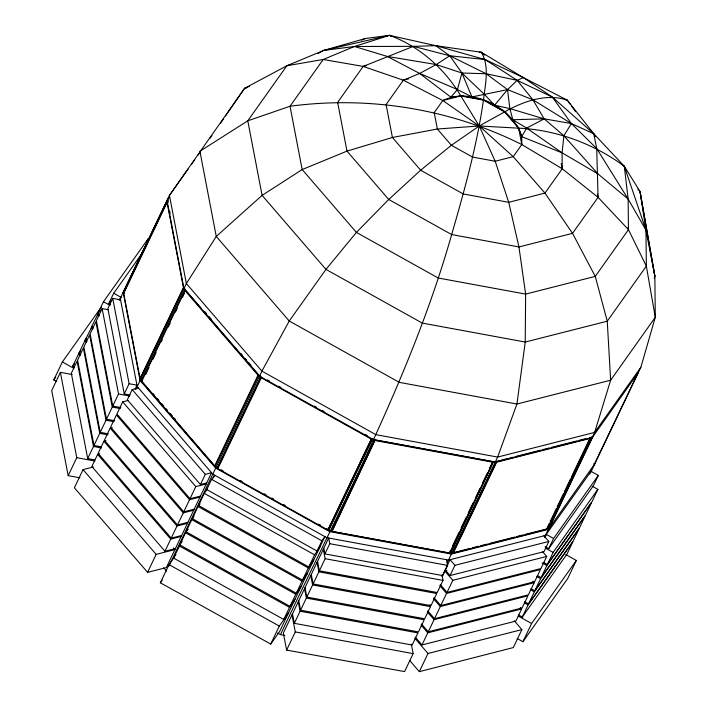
<?xml version="1.0" encoding="UTF-8"?>
<svg xmlns="http://www.w3.org/2000/svg" width="707" height="707" viewBox="0 0 707 707"><rect width="100%" height="100%" fill="white"/><g stroke="black" fill="none" stroke-linecap="round" stroke-linejoin="round"><path stroke-width="1.06" d="M590.796 472.249L640.878 367.251L655.292 317.275L654.859 276.119L640.029 191.5L624.299 166.251L593.765 133.738L567.297 100.182L523.348 77.593L485.117 59.565L449.785 55.773L436.219 64.558L419.622 73.44L403.361 80.2L386.084 104.539L392.412 137.485L420.638 170.21L463.209 193.939L508.713 202.317L544.964 193.099L562.233 168.761L562.074 152.836L563.912 135.735L571.38 123.548L552.22 96.974L523.348 77.593L481.343 52.265L435.759 45.663L389.469 35.35L365.492 38.47L323.665 50.444L286.865 65.742L244.569 88.331L169.433 195.379L119.35 300.378M593.853 463.341L594.87 463.712L548.402 529.366L451.393 554.032L329.603 531.602L329.975 530.436L329.851 531.098L331.265 531.355L374.622 440.461L374.489 439.745L373.066 439.489L373.199 440.196L374.622 440.461M654.231 278.222L654.859 276.119L640.029 191.5L637.82 189.052M56.666 381.515L53.794 379.915L62.366 361.949L101.357 306.997M72.141 374.516L60.378 372.35L51.708 390.529L68.19 475.661L79.953 477.826M74.518 367.437L72.635 366.385L78.415 354.269L80.333 351.565M80.775 354.304L78.892 353.261L84.681 341.136L86.59 338.432M87.041 341.181L85.158 340.129L92.219 326.21M98.476 313.077L91.424 326.996L93.306 328.048M99.563 314.915L97.681 313.873L103.461 301.748L148.205 238.701L146.429 242.43M108.18 309.737L102.153 308.623L96.373 320.748L112.749 406.083L120.8 407.559M110.672 304.487L108.834 303.462L113.703 293.264L142.469 252.726M120.57 299.821L112.722 298.381L107.862 308.579L124.246 393.914L130.123 395.001M168.239 200.691L167.32 200.178L123.425 291.832L123.628 292.866L124.609 293.043M120.155 299.211L121.038 297.355L113.703 293.264M123.628 292.866L166.985 201.963L167.32 200.178M168.054 202.617L167.073 202.441L123.716 293.334L140.066 378.51L141.047 378.687M167.939 200.947L167.7 201.451L166.781 200.938M68.19 475.661L76.763 457.685L60.378 372.35M87.703 458.604L93.483 446.479L77.098 361.144L71.319 373.269L87.703 458.604L94.738 459.895M93.969 445.472L99.749 433.356L83.364 348.012L77.584 360.137L93.969 445.472L101.004 446.771M100.226 432.339L106.006 420.223L89.621 334.888L83.841 347.004L100.226 432.339L108.268 433.824M106.492 419.216L112.272 407.091L95.887 321.756L90.107 333.872L106.492 419.216L114.534 420.692M112.749 406.083L118.537 393.958L102.153 308.623M93.448 466.965L83.037 469.616L74.368 487.795L147.586 572.343L166.331 567.58L211.561 472.744L205.313 474.326L200.452 484.534L127.331 399.773L132.191 389.575L138.439 387.984M124.246 393.914L129.107 383.715L112.722 298.381M99.714 453.832L97.628 454.362L91.848 466.487L164.97 551.239L175.38 548.597M105.979 440.708L103.894 441.239L98.114 453.355L171.235 538.107L181.646 535.464M112.236 427.576L110.159 428.106L104.38 440.222L177.501 524.983L187.912 522.332M127.887 400.524L122.682 401.85L116.902 413.966L190.024 498.718L200.435 496.075M140.066 378.51L183.422 287.608L167.073 202.441M135.187 388.868L136.955 385.156L129.107 383.715M142.019 380.834L141.241 381.029L140.163 378.979L183.52 288.085L184.492 288.262M135.806 389.548L186.365 283.56L216.262 236.43L262.094 195.362L302.172 169.547L346.987 151.112L392.412 137.485L437.35 129.01L479.249 125.979L518.664 128.17L521.722 136.637L521.801 144.555L513.211 156.662L495.192 161.249L472.559 157.078L451.393 145.28L437.35 129.01L434.204 112.625L442.794 100.518C471.207 86.899 512.92 106.837 521.722 136.637L562.074 152.836L597.822 173.807L628.134 199.038L645.959 230.093L654.859 276.119M184.934 288.792L183.714 289.11L183.52 288.085M141.241 381.029L184.598 290.135L185.375 289.932L141.647 381.506L214.628 466.09L215.405 465.895M145.722 374.392L149.027 367.472M152.792 359.571L156.088 352.652M161.276 341.781L162.221 339.811M168.346 326.961L170.228 323.011M175.416 312.14L177.298 308.19M182.486 297.32L184.368 293.37M147.586 572.343L156.159 554.368L174.903 549.604L173.471 547.943M164.97 551.239L170.749 539.123L181.169 536.472M171.235 538.107L177.015 525.99L187.426 523.339M177.501 524.983L183.281 512.858L193.691 510.215M189.538 499.734L116.416 414.974L110.637 427.099L183.758 511.85L189.538 499.734L199.948 497.083M190.024 498.718L195.804 486.602L206.214 483.95M214.628 466.09L257.984 375.196L258.762 374.993L207.248 315.287M329.851 531.098L215.909 467.583L215.025 466.567L258.382 375.664L259.169 375.47L260.052 376.486L260.291 375.983L259.504 376.186L183.953 288.606L167.029 200.435L169.556 196.864M213.284 477.959L214.61 475.175L211.64 479.373L206.771 489.571L317.036 551.036L321.906 540.837L324.884 536.64L279.645 631.475L270.719 644.059L160.348 582.798L169.017 564.619L174.125 557.425M168.893 566.166L261.917 371.131L289.243 321.022L325.962 269.394L356.408 232.409L388.726 199.489L420.638 170.21L451.393 145.28L479.249 125.979L504.621 111.9C523.127 101.525 546.104 92.988 567.297 100.182L570.478 104.601M125.722 288.774L123.186 292.345L140.119 380.516L215.67 468.087L216.528 467.194L215.909 467.583M288.703 612.492L283.737 619.482L173.471 558.017L180.497 544.151M294.96 599.359L290.003 606.35L179.737 544.885L185.517 532.769L188 529.269M301.226 586.227L296.268 593.226L185.994 531.761L191.783 519.636L193.638 517.011M307.492 573.103L302.525 580.093L192.26 518.629L198.04 506.504L199.904 503.888M313.749 559.971L308.791 566.961L198.526 505.496L204.305 493.38L207.407 489.005M260.6 377.432L217.243 468.326L260.971 376.902L260.6 377.432L258.382 375.664M640.029 191.5L645.959 230.093L646.339 266.124L655.292 317.275L610.636 380.207L516.932 404.024L399.296 382.363L289.243 321.022L216.262 236.43L199.913 151.254L247.777 120.817L286.865 65.742L323.214 59.485L363.177 66.414L403.361 80.2L442.794 100.518L460.823 95.931C444.853 68.977 419.401 46.141 389.469 35.35L323.665 50.444L317.964 53.582M270.719 644.059L279.292 626.084L288.217 613.499M283.737 619.482L289.517 607.366L294.483 600.367M290.003 606.35L295.782 594.234L300.749 587.243M296.268 593.226L302.048 581.101L307.006 574.111M302.525 580.093L308.305 567.968L313.272 560.978M308.791 566.961L314.571 554.845L319.529 547.854M544.567 537.4L594.649 432.401L610.636 380.207L607.251 321.199L646.339 266.124L628.452 229.625L598.069 197.341L562.233 168.761L521.801 144.555L518.664 128.17C556.091 129.805 593.924 143.751 624.299 166.251L645.959 230.093M371.263 439.118L327.907 530.011L371.635 438.587L371.263 439.118L261.21 377.768L261.581 377.246L217.853 468.67L218.224 468.14M329.365 528.845L372.244 438.932L328.516 530.356L328.888 529.826M277.595 633.021L280.467 634.621C342.117 503.446 411.881 374.71 451.667 234.574C464.437 190.316 476.916 145.775 483.447 100.102C485.232 84.531 489.783 66.564 481.343 52.265L479.169 52.168M329.975 531.072L330.222 530.568M371.873 439.454L373.199 440.196L373.817 439.171L373.446 439.692L495.236 462.122L592.236 437.456M335.843 520.767L331.265 531.355M339.616 512.867L344.327 502.986M346.686 498.046L351.397 488.166M353.756 483.226L358.467 473.345M360.817 468.405L365.537 458.525M367.887 453.585L372.607 443.704M331.919 531.478L375.143 439.869L331.919 531.478L449.564 553.139L492.912 462.245L492.779 461.53L376.221 440.072M446.541 559.723L447.628 565.406L442.768 575.604L324.902 553.899L329.762 543.701L328.675 538.018L283.339 633.065L286.618 650.095L404.581 671.597L413.153 653.622L411.315 644.042M300.095 611.219L417.961 632.924L412.181 645.04L294.315 623.335L300.095 611.219L298.274 601.754M306.361 598.087L424.227 619.792L418.438 631.908L300.572 610.203L306.361 598.087L304.54 588.622M430.086 604.556L430.483 606.659L424.704 618.784L306.838 597.079L312.618 584.954L310.806 575.498M318.884 571.83L436.749 593.535L430.97 605.652L313.104 583.947L318.884 571.83L317.063 562.365M441.999 575.144L443.015 580.403L437.226 592.519L319.361 570.814L325.14 558.698L323.329 549.233M286.618 650.095L295.287 631.917L292.018 614.887M450.368 550.453L449.564 553.139M452.719 545.512L458.852 532.671M461.203 527.731L465.922 517.851M468.273 512.911L472.983 503.031M475.343 498.09L480.053 488.21M482.413 483.27L487.123 473.39M489.483 468.449L492.779 461.53M496.12 462.334L494.988 462.625L494.856 461.91L493.433 461.653L450.209 553.263L452.763 553.236L496.12 462.334L495.519 461.627M450.209 553.263L493.433 461.653M494.856 461.91L495.094 461.406L495.236 462.122L494.626 461.415L494.379 461.918L494.988 462.625L493.566 462.36M447.089 563.055L497.64 457.067L516.932 404.024L525.239 342.047L525.628 294.103L518.947 246.955L508.713 202.317L495.192 161.249L479.249 125.979L460.823 95.931L450.88 97.151L419.622 73.44L387.224 56.419L354.454 46.494L323.665 50.444M455.98 545.477L452.683 552.397L453.284 553.104L546.988 529.278L590.345 438.375L589.735 437.677M458.33 540.537L463.05 530.657M465.4 525.716L471.534 512.875M472.47 510.896L478.595 498.055M479.54 496.075L485.665 483.234M486.61 481.255L492.735 468.414M495.094 463.474L496.031 461.494L499.23 460.69M442.052 576.497L450.067 559.688L454.928 565.326L548.818 541.456L543.948 535.818M453.284 553.104L496.641 462.201L590.345 438.375M445.198 569.895L450.067 575.533L454.928 565.326M415.239 637.104L421.991 644.943L427.779 632.818L521.66 608.948L520.308 607.384M428.256 631.811L434.036 619.694L527.917 595.824L522.137 607.94L428.256 631.811L421.496 623.981M427.762 610.848L434.522 618.678L440.302 606.562L534.183 582.692L532.831 581.127M440.779 605.554L446.559 593.429L540.448 569.559L534.669 581.684L440.779 605.554L434.027 597.715M440.284 584.592L447.045 592.422L452.825 580.306L546.705 556.427L542.658 551.734M409.6 660.373L419.331 671.65L428 653.471L521.881 629.601L514.236 620.737M549.259 523.498L546.9 528.438L547.51 529.145L548.641 528.854L547.828 528.209M550.196 521.527L556.329 508.678M557.266 506.707L563.399 493.857M564.336 491.886L570.461 479.037M571.406 477.066L589.788 438.526M547.51 529.145L590.866 438.243L591.998 437.96L638.474 372.306M544.929 537.152L546.255 534.377L553.59 538.46L598.334 475.413L590.999 471.322L589.673 474.105M549.18 528.094L592.784 436.846L591.865 436.334M548.818 541.456L543.948 551.663L450.067 575.533M545.053 546.617L548.72 548.667L553.59 538.46M521.66 608.948L515.88 621.073L421.991 644.943M534.183 582.692L528.403 594.808L434.522 618.678M546.705 556.427L540.926 568.552L447.045 592.422M594.083 464.817L637.687 373.57M522.305 617.043L528.085 604.918L572.829 541.871L567.049 553.988L522.305 617.043L518.54 614.94M528.562 603.911L534.351 591.794L579.095 528.739L573.306 540.864L528.562 603.911L524.806 601.816M534.828 590.778L540.608 578.662L585.352 515.615L579.572 527.731L534.828 590.778L531.063 588.684M541.094 577.654L546.873 565.529L591.618 502.483L585.838 514.599L541.094 577.654L537.329 575.551M543.595 562.427L547.351 564.522L553.13 552.406L597.875 489.35L592.236 486.204M521.881 629.601L513.309 647.577L419.331 671.65M598.334 475.413L593.465 485.612L548.72 548.667M517.188 638.483L522.933 641.682L531.602 623.503L576.346 560.457L565.821 554.588M597.875 489.35L592.095 501.475L547.351 564.522M576.346 560.457L567.774 578.423L522.933 641.682M521.722 136.637L526.662 128.091L544.178 118.847L571.38 123.548L593.765 133.738L595.435 136.513M220.584 123.098L223.659 118.643M225.506 115.966L244.569 88.331L249.571 86.245M188.433 168.611L169.433 195.379L186.365 283.56L261.917 371.131L375.85 434.646L497.64 457.067L594.649 432.401L640.878 367.251M191.597 164.148L194.77 159.685M197.933 155.222L199.834 152.544M209.97 138.263L211.87 135.585M169.486 197.129L167.568 199.825L124.22 290.727L125.493 288.924M97.681 313.873L100.244 310.267M53.794 379.915L55.712 377.229M108.834 303.462L110.752 300.767M85.158 340.129L86.44 338.326M78.892 353.261L80.81 350.557M121.038 297.355L120.296 298.398L137.229 386.579L212.78 474.15L326.714 537.665L448.503 560.085L545.512 535.42L591.741 470.27M72.635 366.385L74.553 363.69M521.801 144.555C450.598 108.834 368.921 95.684 290.02 106.253L302.172 169.547L356.408 232.409L438.199 278.001L525.628 294.103L595.259 276.393L628.452 229.625L628.134 199.038L596.717 148.558L571.38 123.548L532.919 99.811L507.529 89.621L486.177 73.758L449.785 55.773L413.383 46.362L363.177 66.414L337.637 102.4L346.987 151.112L388.726 199.489L451.667 234.574L518.947 246.955L572.529 233.337L598.069 197.341L596.717 148.558L593.765 133.738L552.22 96.974L517.197 80.351L485.117 59.565L435.759 45.663L413.383 46.362L354.454 46.494L323.214 59.485L290.02 106.253L247.777 120.817L262.094 195.362L325.962 269.394L422.282 323.09L525.239 342.047L607.251 321.199L595.259 276.393L572.529 233.337L544.964 193.099L513.211 156.662L479.249 125.979L442.794 100.518M198.526 505.496L199.763 503.746M192.26 518.629L194.125 516.004M185.994 531.761L187.859 529.136M179.737 544.885L182.22 541.394M173.471 558.017L175.955 554.518M160.348 582.798L162.265 580.102M317.036 551.036L320.015 546.838M435.759 45.663L449.785 55.773L461.936 73.007L484.525 94.491L494.6 105.202L507.529 89.621L517.197 80.351L523.348 77.593M450.88 97.151L457.438 89.506L461.936 73.007L486.177 73.758L517.197 80.351L532.919 99.811L544.178 118.847L563.912 135.735L597.822 173.807M361.445 40.131L365.492 38.47M354.454 46.494L389.469 35.35L391.466 36.287M286.865 65.742L288.995 65.203M244.569 88.331L246.699 87.792M363.177 66.414L366.332 65.61M403.361 80.2L408.69 78.839M184.492 288.916L183.714 289.11L184.598 290.135M141.011 380.127L140.357 380.012L141.135 379.809M141.647 381.506L142.425 381.303M260.052 376.486L259.266 376.69L259.884 375.656L259.504 376.186L373.579 439.674M215.025 466.567L215.812 466.364M200.452 484.534L206.7 482.943M183.758 511.85L194.169 509.199M501.36 460.142L507.75 458.516M509.88 457.977L513.07 457.164M515.2 456.625L540.758 450.129M542.888 449.59L549.277 447.964M551.407 447.416L576.956 440.921M579.086 440.381L585.476 438.755M452.056 552.998L470.102 548.411M472.223 547.872L478.595 546.255M480.716 545.716L487.079 544.09M489.209 543.55L514.678 537.073M516.799 536.533L523.171 534.916M525.292 534.377L547.58 528.712L548.402 529.366M446.851 570.363L444.721 570.903L452.825 580.306M419.622 73.44L457.438 89.506L471.931 96.939L507.529 89.621L509.862 108.613L512.831 119.739L526.662 128.091L562.074 152.836M512.831 119.739L544.178 118.847L509.862 108.613L494.6 105.202M140.357 380.012L141.303 380.004M140.119 380.516L141.055 380.507L166.852 410.405M387.224 56.419L436.219 64.558L461.936 73.007L471.931 96.939M460.955 95.648L483.588 99.82L504.754 111.618L518.797 127.896M460.823 95.931L483.447 100.102L504.621 111.9L518.664 128.17M166.985 201.963L167.966 202.149L167.762 201.115M183.422 287.608L184.403 287.793M140.163 378.979L141.144 379.164M375.276 440.576L492.912 462.245M118.537 393.958L129.593 396M112.272 407.091L120.314 408.575M106.006 420.223L114.048 421.699M99.749 433.356L107.791 434.832M93.483 446.479L101.525 447.964M76.763 457.685L94.941 461.035M329.736 530.939L450.995 553.272L451.393 554.032M329.762 543.701L447.628 565.406M325.14 558.698L443.015 580.403M312.618 584.954L430.483 606.659M295.287 631.917L413.153 653.622M280.467 634.621L284.78 635.416M565.22 99.572L567.297 100.182M124.441 292.203L123.425 291.832L124.344 292.345M123.186 292.345L124.202 292.716M636.53 373.411L637.44 373.923M591.079 437.447L591.998 437.96L591.388 437.253L590.257 437.545L590.866 438.243M548.181 528.597L548.641 528.854M267.538 379.924L269.455 380.993M279.026 386.331L280.944 387.401M314.456 406.074L316.374 407.144M322.118 410.352L324.027 411.412M365.201 434.363L367.11 435.432M103.461 301.748L110.045 305.415M545.61 548.208L553.13 552.406M97.204 314.88L99.086 315.932M542.172 562.913L546.873 565.529M90.938 328.013L92.82 329.055M536.843 576.567L540.608 578.662M84.681 341.136L86.554 342.188M530.586 589.691L534.351 591.794M78.415 354.269L80.298 355.321M524.32 602.824L528.085 604.918M62.366 361.949L73.855 368.347M518.204 616.036L531.602 623.503M221.097 469.74L223.005 470.809M240.239 480.415L242.148 481.476M264.162 493.751L266.071 494.812M271.815 498.02L273.733 499.08M283.304 504.418L285.213 505.487M318.707 524.152L320.625 525.221M326.36 528.421L328.278 529.49M215.67 468.087L329.603 531.602M211.64 479.373L321.906 540.837M204.305 493.38L314.571 554.845M198.04 506.504L308.305 567.968M191.783 519.636L302.048 581.101M185.517 532.769L295.782 594.234M179.251 545.901L289.517 607.366M169.017 564.619L279.292 626.084M622.505 165.005L624.299 166.251L628.134 199.038M481.343 52.265L484.71 55.111M496.031 461.494L496.641 462.201M452.162 552.529L452.763 553.236M451.225 553.051L451.587 553.289M204.88 311.76L206.32 313.431M209.201 316.763L211.358 319.272M240.857 353.465L242.298 355.135M245.179 358.467L246.619 360.137M248.776 362.638L250.932 365.139M201.522 308.65L185.782 290.409L185.004 290.604L257.984 375.196M203.669 311.142L205.817 313.625M439.807 585.599L446.559 593.429M433.541 598.732L440.302 606.562M427.284 611.855L434.036 619.694M421.019 624.988L427.779 632.818M414.797 638.165L428 653.471M153.154 393.746L154.586 395.399M157.449 398.721L158.881 400.383M161.744 403.697L163.176 405.358M166.039 408.673L167.471 410.334M170.325 413.648L172.473 416.14M173.904 417.793L175.336 419.454M169 412.897L171.872 416.22M173.303 417.872L216.289 467.707M132.191 389.575L205.313 474.326M122.682 401.85L195.804 486.602M110.159 428.106L183.281 512.858M103.894 441.239L177.015 525.99M97.628 454.362L170.749 539.123M83.037 469.616L156.159 554.368M163.653 567.774L166.534 571.106M571.751 106.368L575.578 111.671M628.037 227.486L628.452 229.625M597.45 194.098L598.069 197.341M561.217 163.45L562.233 168.761M323.806 548.225L324.902 553.899M317.549 561.358L319.361 570.814M311.283 574.482L313.104 583.947M305.017 587.614L306.838 597.079M298.761 600.747L300.572 610.203M292.495 613.87L294.315 623.335M169.707 211.243L170.122 213.399M140.225 376.168L141.055 380.507"/></g></svg>
